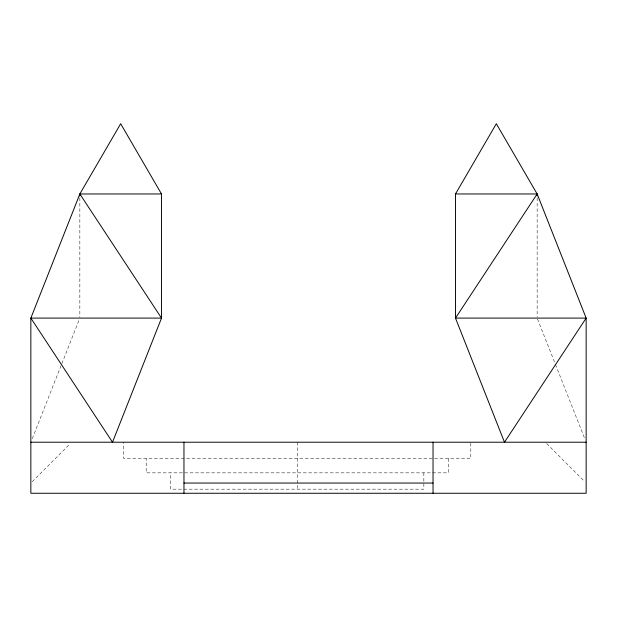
<?xml version="1.0" encoding="UTF-8"?>
<svg xmlns="http://www.w3.org/2000/svg" width="617" height="617" viewBox="0 0 617 617"><rect width="100%" height="100%" fill="white"/><g stroke="black" fill="none" stroke-linecap="round" stroke-linejoin="round"><path stroke-width="0.46" stroke-dasharray="3.08 2.31" d="M32.261 438.648L61.515 364.531M61.87 363.637L79.493 318.989M32.207 481.692L70.323 443.584M546.677 443.584L584.793 481.692M537.507 318.989L555.13 363.637M555.485 364.531L584.739 438.648M537.152 197.818L537.152 317.13M470.802 443.183L470.802 458.554L123.739 458.554L123.739 442.219M448.343 458.554L448.343 472.846L146.198 472.846L146.198 458.554M423.848 472.846L423.848 489.173L170.693 489.173L170.693 472.846M297.271 442.219L297.271 489.173M79.848 197.818L79.848 317.13"/><path stroke-width="0.93" d="M161.507 193.969L79.848 193.969L161.507 318.094L30.85 318.094L112.51 442.219L161.507 318.094L161.507 193.969L120.677 123.739L79.848 193.969L30.85 318.094L30.85 493.261L586.15 493.261L586.15 318.094L537.152 193.969L496.323 123.739L455.493 193.969L455.493 318.094L504.49 442.219L586.15 318.094L455.493 318.094L537.152 193.969L455.493 193.969M30.85 442.219L586.15 442.219M183.966 483.049L433.034 483.049M537.152 193.969L537.152 195.89M433.034 442.219L433.034 493.261M183.966 442.219L183.966 493.261M79.848 193.969L79.848 195.89"/></g></svg>
